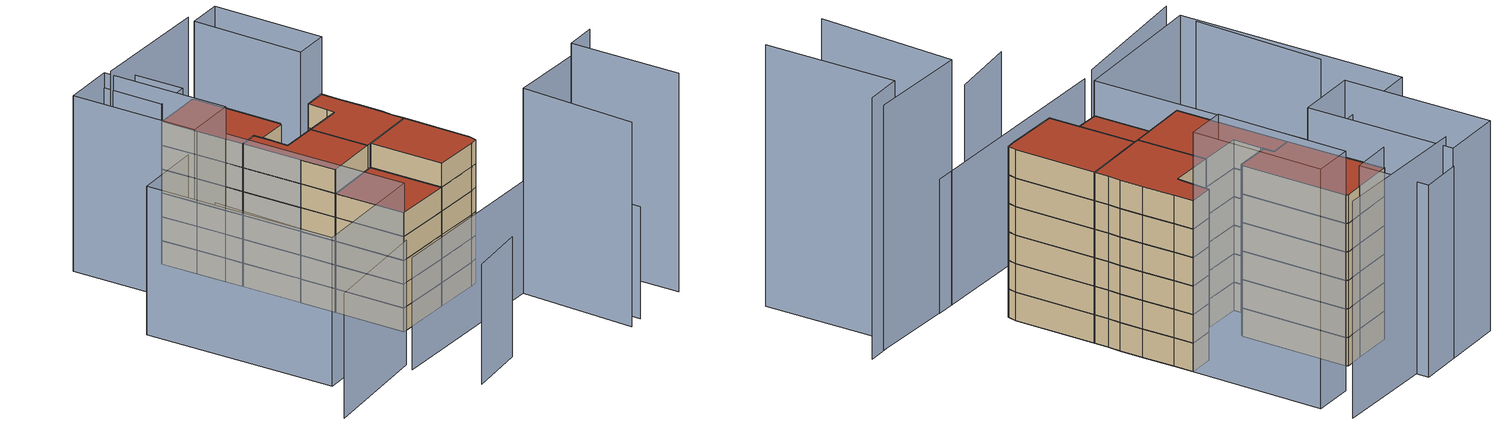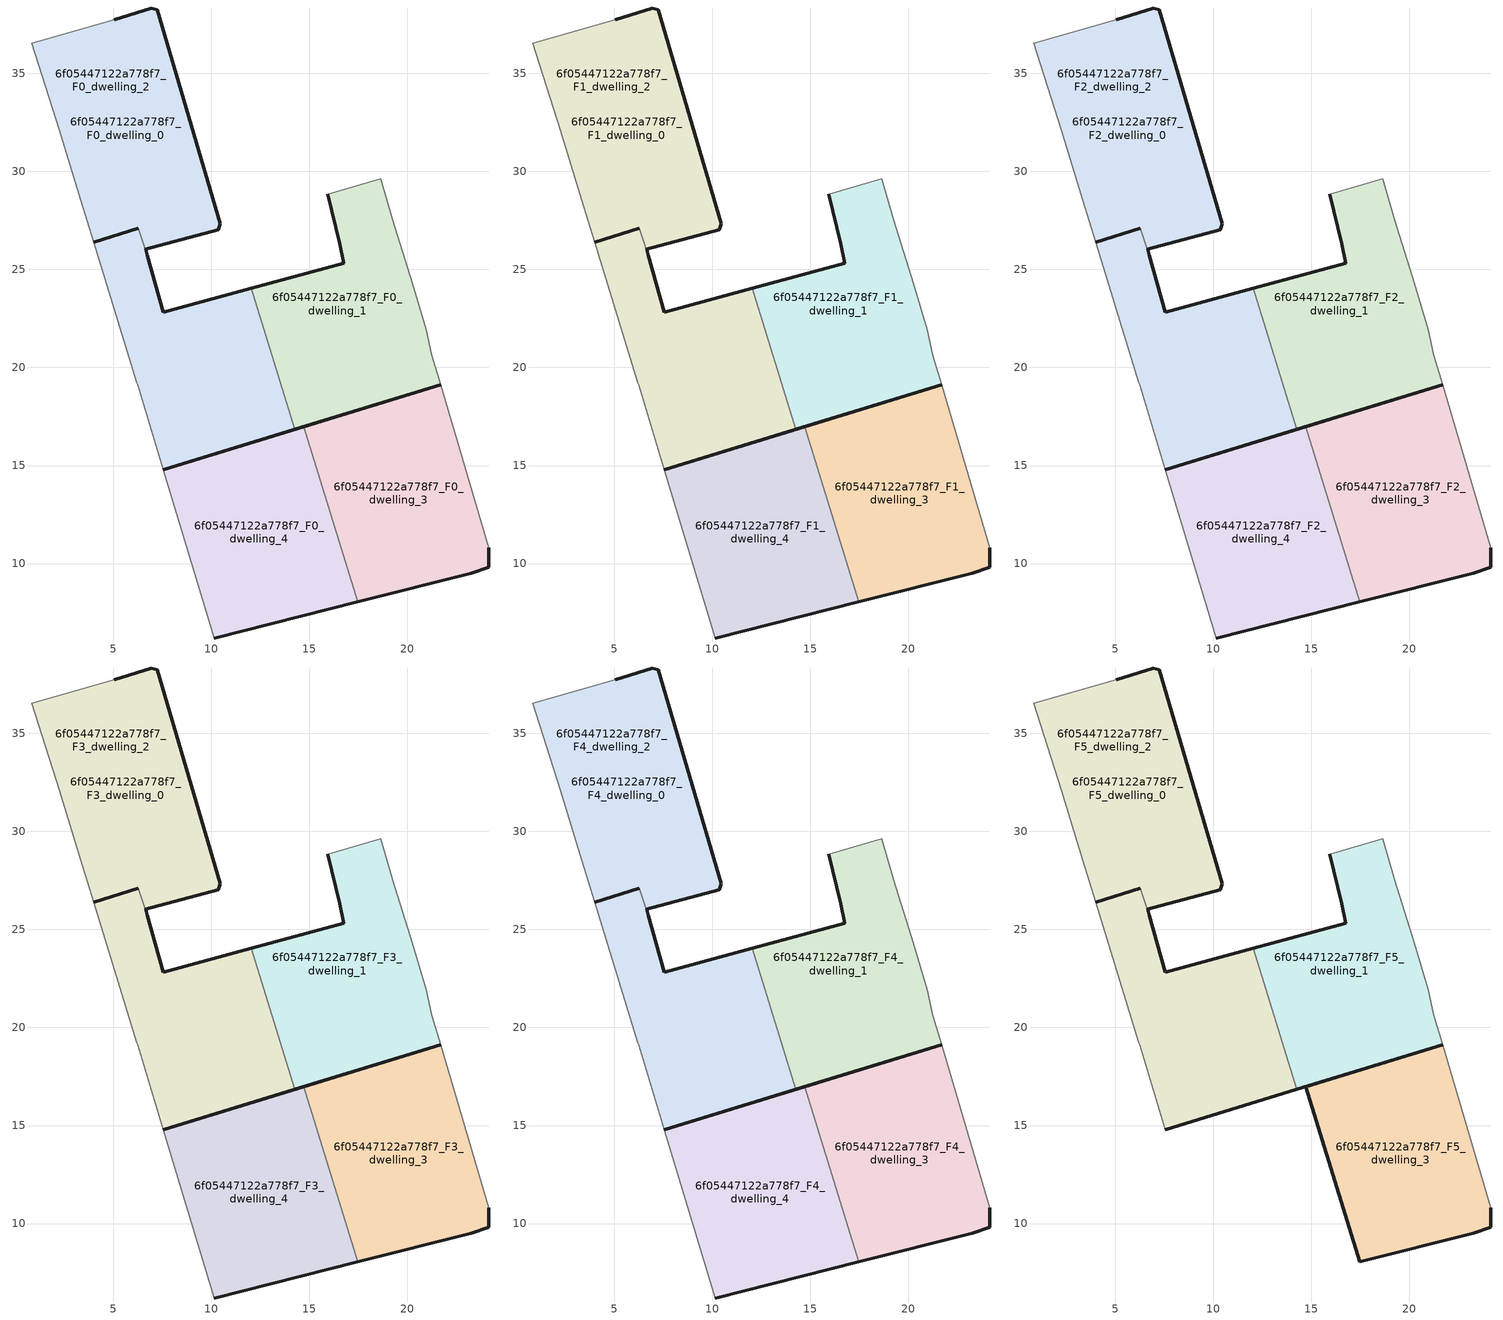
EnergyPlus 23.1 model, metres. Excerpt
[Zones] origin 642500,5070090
6f05447122a778f7_F0_dwelling_0
 floor ground (EU_floor_Construction): 10.34,27.02 10.45,27.32 7.25,38.23 6.95,38.33 5.04,37.73 0.84,36.53 2.24,32.13 3.34,28.52 4,26.4 6.28,27.1 6.29,27.1 6.64,26.02 z0; 6.28,27.1 4,26.4 6.29,27.1 z0; 14.25,16.84 12.04,24.04 7.54,22.82 6.74,25.72 6.65,26.02 6.64,26.02 6.29,27.1 4,26.4 6.21,19.22 6.24,19.12 7.55,14.79 z0
 wall outside (EU_wall_Construction): 6.29,27.1 4,26.4 / 5.05,37.73 6.95,38.33 7.25,38.23 10.45,27.32 10.34,27.02 6.64,26.02 z0:3
 wall adiabatic (EU_wall_Construction): 4,26.4 3.34,28.52 2.24,32.13 0.84,36.53 5.05,37.73 z0:3
 wall to 6f05447122a778f7_F0_dwelling_2 (EU_wall_Construction): 6.64,26.02 6.29,27.1 z0:3
6f05447122a778f7_F0_dwelling_1
 floor ground (EU_floor_Construction): 21.69,19.12 21.25,20.61 20.95,21.91 20.25,24.32 19.25,27.52 18.65,29.62 15.95,28.82 16.55,26.32 16.75,25.32 12.04,24.04 14.25,16.84 z0
 wall outside (EU_wall_Construction): 21.69,19.12 14.25,16.84 / 12.04,24.04 16.75,25.32 16.55,26.32 15.95,28.82 z0:3
 wall adiabatic (EU_wall_Construction): 15.95,28.82 18.65,29.62 19.25,27.52 20.25,24.32 20.95,21.91 21.25,20.61 21.69,19.12 z0:3
 wall to 6f05447122a778f7_F0_dwelling_2 (EU_wall_Construction): 14.25,16.84 12.04,24.04 z0:3
6f05447122a778f7_F0_dwelling_2
 floor ground (EU_floor_Construction): 10.34,27.02 10.45,27.32 7.25,38.23 6.95,38.33 5.04,37.73 0.84,36.53 2.24,32.13 3.34,28.52 4,26.4 6.28,27.1 6.29,27.1 6.64,26.02 z0; 6.28,27.1 4,26.4 6.29,27.1 z0; 14.25,16.84 12.04,24.04 7.54,22.82 6.74,25.72 6.65,26.02 6.64,26.02 6.29,27.1 4,26.4 6.21,19.22 6.24,19.12 7.55,14.79 z0
 wall outside (EU_wall_Construction): 4,26.4 6.28,27.1 6.29,27.1 / 6.64,26.02 6.65,26.02 6.74,25.72 7.54,22.82 12.04,24.04 / 14.25,16.84 7.55,14.79 z0:3
 wall adiabatic (EU_wall_Construction): 7.55,14.79 6.24,19.12 6.21,19.22 4,26.4 z0:3
6f05447122a778f7_F0_dwelling_3
 floor ground (EU_floor_Construction): 23.25,9.5 24.15,9.8 24.15,10.81 21.69,19.12 14.72,16.99 17.46,8.05 z0
 wall outside (EU_wall_Construction): 14.72,16.99 21.69,19.12 / 24.15,10.81 24.15,9.8 23.25,9.5 17.46,8.05 z0:3
 wall adiabatic (EU_wall_Construction): 21.69,19.12 24.15,10.81 z0:3
 wall to 6f05447122a778f7_F0_dwelling_4 (EU_wall_Construction): 17.46,8.05 14.72,16.99 z0:3
6f05447122a778f7_F0_dwelling_4
 floor ground (EU_floor_Construction): 17.46,8.05 14.72,16.99 7.55,14.79 10.14,6.21 z0
 wall outside (EU_wall_Construction): 7.55,14.79 14.72,16.99 / 17.46,8.05 10.14,6.21 z0:3
 wall adiabatic (EU_wall_Construction): 10.14,6.21 7.55,14.79 z0:3
6f05447122a778f7_F1_dwelling_0
 floor outside (EU_floor_Construction): 10.34,27.02 10.45,27.32 7.25,38.23 6.95,38.33 5.04,37.73 0.84,36.53 2.24,32.13 3.34,28.52 4,26.4 6.28,27.1 6.29,27.1 6.64,26.02 z3; 14.25,16.84 12.04,24.04 7.54,22.82 6.74,25.72 6.65,26.02 6.64,26.02 6.29,27.1 4,26.4 6.21,19.22 6.24,19.12 7.55,14.79 z3
 floor to 6f05447122a778f7_F0_dwelling_2 (EU_floor_Construction): 6.28,27.1 4,26.4 6.29,27.1 z3
 wall outside (EU_wall_Construction): 6.29,27.1 4,26.4 / 5.05,37.73 6.95,38.33 7.25,38.23 10.45,27.32 10.34,27.02 6.64,26.02 z3:6
 wall adiabatic (EU_wall_Construction): 4,26.4 3.34,28.52 2.24,32.13 0.84,36.53 5.05,37.73 z3:6
 wall to 6f05447122a778f7_F1_dwelling_2 (EU_wall_Construction): 6.64,26.02 6.29,27.1 z3:6
6f05447122a778f7_F1_dwelling_1
 floor to 6f05447122a778f7_F0_dwelling_1 (EU_floor_Construction): 21.69,19.12 21.25,20.61 20.95,21.91 20.25,24.32 19.25,27.52 18.65,29.62 15.95,28.82 16.55,26.32 16.75,25.32 12.04,24.04 14.25,16.84 z3
 wall outside (EU_wall_Construction): 21.69,19.12 14.25,16.84 / 12.04,24.04 16.75,25.32 16.55,26.32 15.95,28.82 z3:6
 wall adiabatic (EU_wall_Construction): 15.95,28.82 18.65,29.62 19.25,27.52 20.25,24.32 20.95,21.91 21.25,20.61 21.69,19.12 z3:6
 wall to 6f05447122a778f7_F1_dwelling_2 (EU_wall_Construction): 14.25,16.84 12.04,24.04 z3:6
6f05447122a778f7_F1_dwelling_2
 floor to 6f05447122a778f7_F0_dwelling_2 (EU_floor_Construction): 14.25,16.84 12.04,24.04 7.54,22.82 6.74,25.72 6.65,26.02 6.64,26.02 6.29,27.1 4,26.4 6.21,19.22 6.24,19.12 7.55,14.79 z3; 6.28,27.1 4,26.4 6.29,27.1 z3; 10.34,27.02 10.45,27.32 7.25,38.23 6.95,38.33 5.04,37.73 0.84,36.53 2.24,32.13 3.34,28.52 4,26.4 6.28,27.1 6.29,27.1 6.64,26.02 z3
 wall outside (EU_wall_Construction): 4,26.4 6.28,27.1 6.29,27.1 / 6.64,26.02 6.65,26.02 6.74,25.72 7.54,22.82 12.04,24.04 / 14.25,16.84 7.55,14.79 z3:6
 wall adiabatic (EU_wall_Construction): 7.55,14.79 6.24,19.12 6.21,19.22 4,26.4 z3:6
6f05447122a778f7_F1_dwelling_3
 floor to 6f05447122a778f7_F0_dwelling_3 (EU_floor_Construction): 23.25,9.5 24.15,9.8 24.15,10.81 21.69,19.12 14.72,16.99 17.46,8.05 z3
 wall outside (EU_wall_Construction): 14.72,16.99 21.69,19.12 / 24.15,10.81 24.15,9.8 23.25,9.5 17.46,8.05 z3:6
 wall adiabatic (EU_wall_Construction): 21.69,19.12 24.15,10.81 z3:6
 wall to 6f05447122a778f7_F1_dwelling_4 (EU_wall_Construction): 17.46,8.05 14.72,16.99 z3:6
6f05447122a778f7_F1_dwelling_4
 floor to 6f05447122a778f7_F0_dwelling_4 (EU_floor_Construction): 17.46,8.05 14.72,16.99 7.55,14.79 10.14,6.21 z3
 wall outside (EU_wall_Construction): 7.55,14.79 14.72,16.99 / 17.46,8.05 10.14,6.21 z3:6
 wall adiabatic (EU_wall_Construction): 10.14,6.21 7.55,14.79 z3:6
6f05447122a778f7_F2_dwelling_0
 floor outside (EU_floor_Construction): 10.34,27.02 10.45,27.32 7.25,38.23 6.95,38.33 5.04,37.73 0.84,36.53 2.24,32.13 3.34,28.52 4,26.4 6.28,27.1 6.29,27.1 6.64,26.02 z6; 14.25,16.84 12.04,24.04 7.54,22.82 6.74,25.72 6.65,26.02 6.64,26.02 6.29,27.1 4,26.4 6.21,19.22 6.24,19.12 7.55,14.79 z6
 floor to 6f05447122a778f7_F1_dwelling_2 (EU_floor_Construction): 6.28,27.1 4,26.4 6.29,27.1 z6
 wall outside (EU_wall_Construction): 6.29,27.1 4,26.4 / 5.05,37.73 6.95,38.33 7.25,38.23 10.45,27.32 10.34,27.02 6.64,26.02 z6:9
 wall adiabatic (EU_wall_Construction): 4,26.4 3.34,28.52 2.24,32.13 0.84,36.53 5.05,37.73 z6:9
 wall to 6f05447122a778f7_F2_dwelling_2 (EU_wall_Construction): 6.64,26.02 6.29,27.1 z6:9
6f05447122a778f7_F2_dwelling_1
 floor to 6f05447122a778f7_F1_dwelling_1 (EU_floor_Construction): 21.69,19.12 21.25,20.61 20.95,21.91 20.25,24.32 19.25,27.52 18.65,29.62 15.95,28.82 16.55,26.32 16.75,25.32 12.04,24.04 14.25,16.84 z6
 wall outside (EU_wall_Construction): 21.69,19.12 14.25,16.84 / 12.04,24.04 16.75,25.32 16.55,26.32 15.95,28.82 z6:9
 wall adiabatic (EU_wall_Construction): 15.95,28.82 18.65,29.62 19.25,27.52 20.25,24.32 20.95,21.91 21.25,20.61 21.69,19.12 z6:9
 wall to 6f05447122a778f7_F2_dwelling_2 (EU_wall_Construction): 14.25,16.84 12.04,24.04 z6:9
6f05447122a778f7_F2_dwelling_2
 floor to 6f05447122a778f7_F1_dwelling_2 (EU_floor_Construction): 14.25,16.84 12.04,24.04 7.54,22.82 6.74,25.72 6.65,26.02 6.64,26.02 6.29,27.1 4,26.4 6.21,19.22 6.24,19.12 7.55,14.79 z6; 6.28,27.1 4,26.4 6.29,27.1 z6; 10.34,27.02 10.45,27.32 7.25,38.23 6.95,38.33 5.04,37.73 0.84,36.53 2.24,32.13 3.34,28.52 4,26.4 6.28,27.1 6.29,27.1 6.64,26.02 z6
 wall outside (EU_wall_Construction): 4,26.4 6.28,27.1 6.29,27.1 / 6.64,26.02 6.65,26.02 6.74,25.72 7.54,22.82 12.04,24.04 / 14.25,16.84 7.55,14.79 z6:9
 wall adiabatic (EU_wall_Construction): 7.55,14.79 6.24,19.12 6.21,19.22 4,26.4 z6:9
6f05447122a778f7_F2_dwelling_3
 floor to 6f05447122a778f7_F1_dwelling_3 (EU_floor_Construction): 23.25,9.5 24.15,9.8 24.15,10.81 21.69,19.12 14.72,16.99 17.46,8.05 z6
 wall outside (EU_wall_Construction): 14.72,16.99 21.69,19.12 / 24.15,10.81 24.15,9.8 23.25,9.5 17.46,8.05 z6:9
 wall adiabatic (EU_wall_Construction): 21.69,19.12 24.15,10.81 z6:9
 wall to 6f05447122a778f7_F2_dwelling_4 (EU_wall_Construction): 17.46,8.05 14.72,16.99 z6:9
6f05447122a778f7_F2_dwelling_4
 floor to 6f05447122a778f7_F1_dwelling_4 (EU_floor_Construction): 17.46,8.05 14.72,16.99 7.55,14.79 10.14,6.21 z6
 wall outside (EU_wall_Construction): 7.55,14.79 14.72,16.99 / 17.46,8.05 10.14,6.21 z6:9
 wall adiabatic (EU_wall_Construction): 10.14,6.21 7.55,14.79 z6:9
6f05447122a778f7_F3_dwelling_0
 floor outside (EU_floor_Construction): 10.34,27.02 10.45,27.32 7.25,38.23 6.95,38.33 5.04,37.73 0.84,36.53 2.24,32.13 3.34,28.52 4,26.4 6.28,27.1 6.29,27.1 6.64,26.02 z9; 14.25,16.84 12.04,24.04 7.54,22.82 6.74,25.72 6.65,26.02 6.64,26.02 6.29,27.1 4,26.4 6.21,19.22 6.24,19.12 7.55,14.79 z9
 floor to 6f05447122a778f7_F2_dwelling_2 (EU_floor_Construction): 6.28,27.1 4,26.4 6.29,27.1 z9
 wall outside (EU_wall_Construction): 6.29,27.1 4,26.4 / 5.05,37.73 6.95,38.33 7.25,38.23 10.45,27.32 10.34,27.02 6.64,26.02 z9:12
 wall adiabatic (EU_wall_Construction): 4,26.4 3.34,28.52 2.24,32.13 0.84,36.53 5.05,37.73 z9:12
 wall to 6f05447122a778f7_F3_dwelling_2 (EU_wall_Construction): 6.64,26.02 6.29,27.1 z9:12
6f05447122a778f7_F3_dwelling_1
 floor to 6f05447122a778f7_F2_dwelling_1 (EU_floor_Construction): 21.69,19.12 21.25,20.61 20.95,21.91 20.25,24.32 19.25,27.52 18.65,29.62 15.95,28.82 16.55,26.32 16.75,25.32 12.04,24.04 14.25,16.84 z9
 wall outside (EU_wall_Construction): 21.69,19.12 14.25,16.84 / 12.04,24.04 16.75,25.32 16.55,26.32 15.95,28.82 z9:12
 wall adiabatic (EU_wall_Construction): 15.95,28.82 18.65,29.62 19.25,27.52 20.25,24.32 20.95,21.91 21.25,20.61 21.69,19.12 z9:12
 wall to 6f05447122a778f7_F3_dwelling_2 (EU_wall_Construction): 14.25,16.84 12.04,24.04 z9:12
6f05447122a778f7_F3_dwelling_2
 floor to 6f05447122a778f7_F2_dwelling_2 (EU_floor_Construction): 14.25,16.84 12.04,24.04 7.54,22.82 6.74,25.72 6.65,26.02 6.64,26.02 6.29,27.1 4,26.4 6.21,19.22 6.24,19.12 7.55,14.79 z9; 6.28,27.1 4,26.4 6.29,27.1 z9; 10.34,27.02 10.45,27.32 7.25,38.23 6.95,38.33 5.04,37.73 0.84,36.53 2.24,32.13 3.34,28.52 4,26.4 6.28,27.1 6.29,27.1 6.64,26.02 z9
 wall outside (EU_wall_Construction): 4,26.4 6.28,27.1 6.29,27.1 / 6.64,26.02 6.65,26.02 6.74,25.72 7.54,22.82 12.04,24.04 / 14.25,16.84 7.55,14.79 z9:12
 wall adiabatic (EU_wall_Construction): 7.55,14.79 6.24,19.12 6.21,19.22 4,26.4 z9:12
6f05447122a778f7_F3_dwelling_3
 floor to 6f05447122a778f7_F2_dwelling_3 (EU_floor_Construction): 23.25,9.5 24.15,9.8 24.15,10.81 21.69,19.12 14.72,16.99 17.46,8.05 z9
 wall outside (EU_wall_Construction): 14.72,16.99 21.69,19.12 / 24.15,10.81 24.15,9.8 23.25,9.5 17.46,8.05 z9:12
 wall adiabatic (EU_wall_Construction): 21.69,19.12 24.15,10.81 z9:12
 wall to 6f05447122a778f7_F3_dwelling_4 (EU_wall_Construction): 17.46,8.05 14.72,16.99 z9:12
6f05447122a778f7_F3_dwelling_4
 floor to 6f05447122a778f7_F2_dwelling_4 (EU_floor_Construction): 17.46,8.05 14.72,16.99 7.55,14.79 10.14,6.21 z9
 wall outside (EU_wall_Construction): 7.55,14.79 14.72,16.99 / 17.46,8.05 10.14,6.21 z9:12
 wall adiabatic (EU_wall_Construction): 10.14,6.21 7.55,14.79 z9:12
6f05447122a778f7_F4_dwelling_0
 floor outside (EU_floor_Construction): 10.34,27.02 10.45,27.32 7.25,38.23 6.95,38.33 5.04,37.73 0.84,36.53 2.24,32.13 3.34,28.52 4,26.4 6.28,27.1 6.29,27.1 6.64,26.02 z12; 14.25,16.84 12.04,24.04 7.54,22.82 6.74,25.72 6.65,26.02 6.64,26.02 6.29,27.1 4,26.4 6.21,19.22 6.24,19.12 7.55,14.79 z12
 floor to 6f05447122a778f7_F3_dwelling_2 (EU_floor_Construction): 6.28,27.1 4,26.4 6.29,27.1 z12
 wall outside (EU_wall_Construction): 6.29,27.1 4,26.4 / 5.05,37.73 6.95,38.33 7.25,38.23 10.45,27.32 10.34,27.02 6.64,26.02 z12:15
 wall adiabatic (EU_wall_Construction): 4,26.4 3.34,28.52 2.24,32.13 0.84,36.53 5.05,37.73 z12:15
 wall to 6f05447122a778f7_F4_dwelling_2 (EU_wall_Construction): 6.64,26.02 6.29,27.1 z12:15
6f05447122a778f7_F4_dwelling_1
 floor to 6f05447122a778f7_F3_dwelling_1 (EU_floor_Construction): 21.69,19.12 21.25,20.61 20.95,21.91 20.25,24.32 19.25,27.52 18.65,29.62 15.95,28.82 16.55,26.32 16.75,25.32 12.04,24.04 14.25,16.84 z12
 wall outside (EU_wall_Construction): 21.69,19.12 14.25,16.84 / 12.04,24.04 16.75,25.32 16.55,26.32 15.95,28.82 z12:15
 wall adiabatic (EU_wall_Construction): 15.95,28.82 18.65,29.62 19.25,27.52 20.25,24.32 20.95,21.91 21.25,20.61 21.69,19.12 z12:15
 wall to 6f05447122a778f7_F4_dwelling_2 (EU_wall_Construction): 14.25,16.84 12.04,24.04 z12:15
6f05447122a778f7_F4_dwelling_2
 floor to 6f05447122a778f7_F3_dwelling_2 (EU_floor_Construction): 14.25,16.84 12.04,24.04 7.54,22.82 6.74,25.72 6.65,26.02 6.64,26.02 6.29,27.1 4,26.4 6.21,19.22 6.24,19.12 7.55,14.79 z12; 6.28,27.1 4,26.4 6.29,27.1 z12; 10.34,27.02 10.45,27.32 7.25,38.23 6.95,38.33 5.04,37.73 0.84,36.53 2.24,32.13 3.34,28.52 4,26.4 6.28,27.1 6.29,27.1 6.64,26.02 z12
 wall outside (EU_wall_Construction): 4,26.4 6.28,27.1 6.29,27.1 / 6.64,26.02 6.65,26.02 6.74,25.72 7.54,22.82 12.04,24.04 / 14.25,16.84 7.55,14.79 z12:15
 wall adiabatic (EU_wall_Construction): 7.55,14.79 6.24,19.12 6.21,19.22 4,26.4 z12:15
6f05447122a778f7_F4_dwelling_3
 floor to 6f05447122a778f7_F3_dwelling_3 (EU_floor_Construction): 23.25,9.5 24.15,9.8 24.15,10.81 21.69,19.12 14.72,16.99 17.46,8.05 z12
 wall outside (EU_wall_Construction): 14.72,16.99 21.69,19.12 / 24.15,10.81 24.15,9.8 23.25,9.5 17.46,8.05 z12:15
 wall adiabatic (EU_wall_Construction): 21.69,19.12 24.15,10.81 z12:15
 wall to 6f05447122a778f7_F4_dwelling_4 (EU_wall_Construction): 17.46,8.05 14.72,16.99 z12:15
6f05447122a778f7_F4_dwelling_4
 floor to 6f05447122a778f7_F3_dwelling_4 (EU_floor_Construction): 17.46,8.05 14.72,16.99 7.55,14.79 10.14,6.21 z12
 wall outside (EU_wall_Construction): 7.55,14.79 14.72,16.99 / 17.46,8.05 10.14,6.21 z12:15
 wall adiabatic (EU_wall_Construction): 10.14,6.21 7.55,14.79 z12:15
 roof outside (EU_roof_Construction): 14.72,16.99 17.46,8.05 10.14,6.21 7.55,14.79 z15
6f05447122a778f7_F5_dwelling_0
 floor outside (EU_floor_Construction): 10.34,27.02 10.45,27.32 7.25,38.23 6.95,38.33 5.04,37.73 0.84,36.53 2.24,32.13 3.34,28.52 4,26.4 6.28,27.1 6.29,27.1 6.64,26.02 z15; 14.25,16.84 12.04,24.04 7.54,22.82 6.74,25.72 6.65,26.02 6.64,26.02 6.29,27.1 4,26.4 6.21,19.22 6.24,19.12 7.55,14.79 z15
 floor to 6f05447122a778f7_F4_dwelling_2 (EU_floor_Construction): 6.28,27.1 4,26.4 6.29,27.1 z15
 wall outside (EU_wall_Construction): 6.29,27.1 4,26.4 / 5.05,37.73 6.95,38.33 7.25,38.23 10.45,27.32 10.34,27.02 6.64,26.02 z15:18
 wall adiabatic (EU_wall_Construction): 4,26.4 3.34,28.52 2.24,32.13 0.84,36.53 5.05,37.73 z15:18
 wall to 6f05447122a778f7_F5_dwelling_2 (EU_wall_Construction): 6.64,26.02 6.29,27.1 z15:18
 roof outside (EU_roof_Construction): 6.29,27.1 4,26.4 6.28,27.1 z18; 7.25,38.23 10.45,27.32 10.34,27.02 6.64,26.02 6.29,27.1 6.28,27.1 4,26.4 3.34,28.52 2.24,32.13 0.84,36.53 5.04,37.73 6.95,38.33 z18; 12.04,24.04 14.25,16.84 7.55,14.79 6.24,19.12 6.21,19.22 4,26.4 6.29,27.1 6.64,26.02 6.65,26.02 6.74,25.72 7.54,22.82 z18
6f05447122a778f7_F5_dwelling_1
 floor to 6f05447122a778f7_F4_dwelling_1 (EU_floor_Construction): 21.69,19.12 21.25,20.61 20.95,21.91 20.25,24.32 19.25,27.52 18.65,29.62 15.95,28.82 16.55,26.32 16.75,25.32 12.04,24.04 14.25,16.84 z15
 wall outside (EU_wall_Construction): 21.69,19.12 14.25,16.84 / 12.04,24.04 16.75,25.32 16.55,26.32 15.95,28.82 z15:18
 wall adiabatic (EU_wall_Construction): 15.95,28.82 18.65,29.62 19.25,27.52 20.25,24.32 20.95,21.91 21.25,20.61 21.69,19.12 z15:18
 wall to 6f05447122a778f7_F5_dwelling_2 (EU_wall_Construction): 14.25,16.84 12.04,24.04 z15:18
 roof outside (EU_roof_Construction): 18.65,29.62 19.25,27.52 20.25,24.32 20.95,21.91 21.25,20.61 21.69,19.12 14.25,16.84 12.04,24.04 16.75,25.32 16.55,26.32 15.95,28.82 z18
6f05447122a778f7_F5_dwelling_2
 floor to 6f05447122a778f7_F4_dwelling_2 (EU_floor_Construction): 14.25,16.84 12.04,24.04 7.54,22.82 6.74,25.72 6.65,26.02 6.64,26.02 6.29,27.1 4,26.4 6.21,19.22 6.24,19.12 7.55,14.79 z15; 6.28,27.1 4,26.4 6.29,27.1 z15; 10.34,27.02 10.45,27.32 7.25,38.23 6.95,38.33 5.04,37.73 0.84,36.53 2.24,32.13 3.34,28.52 4,26.4 6.28,27.1 6.29,27.1 6.64,26.02 z15
 wall outside (EU_wall_Construction): 4,26.4 6.28,27.1 6.29,27.1 / 6.64,26.02 6.65,26.02 6.74,25.72 7.54,22.82 12.04,24.04 / 14.25,16.84 7.55,14.79 z15:18
 wall adiabatic (EU_wall_Construction): 7.55,14.79 6.24,19.12 6.21,19.22 4,26.4 z15:18
 roof outside (EU_roof_Construction): 6.29,27.1 4,26.4 6.28,27.1 z18; 7.25,38.23 10.45,27.32 10.34,27.02 6.64,26.02 6.29,27.1 6.28,27.1 4,26.4 3.34,28.52 2.24,32.13 0.84,36.53 5.04,37.73 6.95,38.33 z18; 12.04,24.04 14.25,16.84 7.55,14.79 6.24,19.12 6.21,19.22 4,26.4 6.29,27.1 6.64,26.02 6.65,26.02 6.74,25.72 7.54,22.82 z18
6f05447122a778f7_F5_dwelling_3
 floor to 6f05447122a778f7_F4_dwelling_3 (EU_floor_Construction): 23.25,9.5 24.15,9.8 24.15,10.81 21.69,19.12 14.72,16.99 17.46,8.05 z15
 wall outside (EU_wall_Construction): 24.15,10.81 24.15,9.8 23.25,9.5 17.46,8.05 14.72,16.99 21.69,19.12 z15:18
 wall adiabatic (EU_wall_Construction): 21.69,19.12 24.15,10.81 z15:18
 roof outside (EU_roof_Construction): 21.69,19.12 24.15,10.81 24.15,9.8 23.25,9.5 17.46,8.05 14.72,16.99 z18
shading: 8.18,-9.13 15.17,-6.38 z0:15.1; -8.78,-5 5.04,0.07 z0:15.7; 4.68,-1.31 28.4,4.91 / 28.4,4.91 32.05,-8.97 z0:14.1; 30.01,-9.85 26.45,4.4 / 26.45,4.4 37.35,7.12 z0:25.8; 39.61,-6.91 35.47,6.52 / 35.47,6.52 39.33,7.71 z0:27.5; -8.62,16.87 -5.07,3.41 z0:18.6; 3.07,29.4 10.21,6.23 / 10.21,6.23 -4.63,1.65 / -4.63,1.65 -11.77,24.83 / -11.77,24.83 3.07,29.4 z0:18.7; -1.31,43.75 3.34,28.52 / 3.34,28.52 -2.97,26.6 / -2.97,26.6 -7.61,41.83 / -7.61,41.83 -1.31,43.75 z0:22.1; 14.46,28.39 10.54,41.93 / 10.54,41.93 14.74,43.14 / 14.74,43.14 18.66,29.6 / 18.66,29.6 14.46,28.39 z0:25.2; 2.92,45.04 5.14,37.76 / 5.14,37.76 0.85,36.46 / 0.85,36.46 -1.36,43.74 / -1.36,43.74 2.92,45.04 z0:20.2; 13.75,46.53 -1.45,42.48 z0:22.8
[Building]
EU S2 Campaign: North Axis=0; Terrain=City; Solar Distribution=FullExterior
[Site:Location]
Lyon-Bron: Latitude=45.75; Longitude=5; Time Zone=1; Elevation=198
[SizingPeriod:WeatherFileDays]
AnnualSizingPeriod: Begin Month=1; Begin Day of Month=1; End Month=12; End Day of Month=31; Day of Week for Start Day=Monday; Use Weather File Daylight Saving Period=No; Use Weather File Rain and Snow Indicators=No
[MATERIAL]
EU_InternalMass_Material: Roughness=MediumRough; Thickness=0.1; Conductivity=1; Density=1800; Specific Heat=900; Thermal Absorptance=0.9; Solar Absorptance=0.7; Visible Absorptance=0.7
[MATERIAL:NOMASS] Roughness=MediumRough; Thermal Absorptance=0.9; Solar Absorptance=0.7; Visible Absorptance=0.7
Name | Thermal Resistance
EU_wall_NoMass | 0.776494
EU_roof_NoMass | 0.486893
EU_floor_NoMass | 0.421597
[CONSTRUCTION]
EU_wall_Construction: EU_wall_NoMass
EU_roof_Construction: EU_roof_NoMass
EU_floor_Construction: EU_floor_NoMass
EU_InternalMass_Construction: EU_InternalMass_Material
[ZONE] Type=1; Multiplier=1; Ceiling Height=autocalculate; Floor Area=autocalculate; Part of Total Floor Area=Yes
Name | Volume
6f05447122a778f7_F0_dwelling_0; 6f05447122a778f7_F1_dwelling_0; 6f05447122a778f7_F2_dwelling_0; 6f05447122a778f7_F3_dwelling_0; 6f05447122a778f7_F4_dwelling_0; 6f05447122a778f7_F5_dwelling_0; 6f05447122a778f7_F0_dwelling_2; 6f05447122a778f7_F1_dwelling_2; 6f05447122a778f7_F2_dwelling_2; 6f05447122a778f7_F3_dwelling_2; 6f05447122a778f7_F4_dwelling_2; 6f05447122a778f7_F5_dwelling_2 | 413.165
6f05447122a778f7_F0_dwelling_1 | 206.587
6f05447122a778f7_F1_dwelling_1; 6f05447122a778f7_F2_dwelling_1; 6f05447122a778f7_F3_dwelling_1; 6f05447122a778f7_F4_dwelling_1; 6f05447122a778f7_F5_dwelling_1 | 206.589
6f05447122a778f7_F0_dwelling_3 | 206.6
6f05447122a778f7_F1_dwelling_3; 6f05447122a778f7_F2_dwelling_3; 6f05447122a778f7_F3_dwelling_3; 6f05447122a778f7_F4_dwelling_3; 6f05447122a778f7_F5_dwelling_3 | 206.601
6f05447122a778f7_F0_dwelling_4; 6f05447122a778f7_F1_dwelling_4; 6f05447122a778f7_F2_dwelling_4; 6f05447122a778f7_F3_dwelling_4; 6f05447122a778f7_F4_dwelling_4 | 206.563
[INTERNALMASS] Construction=EU_InternalMass_Construction
Name | Zone or ZoneList | Surface Area
6f05447122a778f7_F0_dwelling_0_EU_InternalMass | 6f05447122a778f7_F0_dwelling_0 | 73.6969
6f05447122a778f7_F0_dwelling_1_EU_InternalMass | 6f05447122a778f7_F0_dwelling_1 | 68.8635
6f05447122a778f7_F0_dwelling_2_EU_InternalMass | 6f05447122a778f7_F0_dwelling_2 | 64.0258
6f05447122a778f7_F0_dwelling_3_EU_InternalMass | 6f05447122a778f7_F0_dwelling_3 | 68.8698
6f05447122a778f7_F0_dwelling_4_EU_InternalMass | 6f05447122a778f7_F0_dwelling_4 | 68.8555
6f05447122a778f7_F1_dwelling_0_EU_InternalMass | 6f05447122a778f7_F1_dwelling_0 | 73.6969
6f05447122a778f7_F1_dwelling_1_EU_InternalMass | 6f05447122a778f7_F1_dwelling_1 | 68.8635
6f05447122a778f7_F1_dwelling_2_EU_InternalMass | 6f05447122a778f7_F1_dwelling_2 | 64.0258
6f05447122a778f7_F1_dwelling_3_EU_InternalMass | 6f05447122a778f7_F1_dwelling_3 | 68.8698
6f05447122a778f7_F1_dwelling_4_EU_InternalMass | 6f05447122a778f7_F1_dwelling_4 | 68.8555
6f05447122a778f7_F2_dwelling_0_EU_InternalMass | 6f05447122a778f7_F2_dwelling_0 | 73.6969
6f05447122a778f7_F2_dwelling_1_EU_InternalMass | 6f05447122a778f7_F2_dwelling_1 | 68.8635
6f05447122a778f7_F2_dwelling_2_EU_InternalMass | 6f05447122a778f7_F2_dwelling_2 | 64.0258
6f05447122a778f7_F2_dwelling_3_EU_InternalMass | 6f05447122a778f7_F2_dwelling_3 | 68.8698
6f05447122a778f7_F2_dwelling_4_EU_InternalMass | 6f05447122a778f7_F2_dwelling_4 | 68.8555
6f05447122a778f7_F3_dwelling_0_EU_InternalMass | 6f05447122a778f7_F3_dwelling_0 | 73.6969
6f05447122a778f7_F3_dwelling_1_EU_InternalMass | 6f05447122a778f7_F3_dwelling_1 | 68.8635
6f05447122a778f7_F3_dwelling_2_EU_InternalMass | 6f05447122a778f7_F3_dwelling_2 | 64.0258
6f05447122a778f7_F3_dwelling_3_EU_InternalMass | 6f05447122a778f7_F3_dwelling_3 | 68.8698
6f05447122a778f7_F3_dwelling_4_EU_InternalMass | 6f05447122a778f7_F3_dwelling_4 | 68.8555
6f05447122a778f7_F4_dwelling_0_EU_InternalMass | 6f05447122a778f7_F4_dwelling_0 | 73.6969
6f05447122a778f7_F4_dwelling_1_EU_InternalMass | 6f05447122a778f7_F4_dwelling_1 | 68.8635
6f05447122a778f7_F4_dwelling_2_EU_InternalMass | 6f05447122a778f7_F4_dwelling_2 | 64.0258
6f05447122a778f7_F4_dwelling_3_EU_InternalMass | 6f05447122a778f7_F4_dwelling_3 | 68.8698
6f05447122a778f7_F4_dwelling_4_EU_InternalMass | 6f05447122a778f7_F4_dwelling_4 | 68.8555
6f05447122a778f7_F5_dwelling_0_EU_InternalMass | 6f05447122a778f7_F5_dwelling_0 | 86.0887
6f05447122a778f7_F5_dwelling_1_EU_InternalMass | 6f05447122a778f7_F5_dwelling_1 | 86.0764
6f05447122a778f7_F5_dwelling_2_EU_InternalMass | 6f05447122a778f7_F5_dwelling_2 | 82.424
6f05447122a778f7_F5_dwelling_3_EU_InternalMass | 6f05447122a778f7_F5_dwelling_3 | 89.7216
[OTHEREQUIPMENT] Fuel Type=Electricity; Design Level Calculation Method=Watts/Area; Power per Zone Floor Area=1; Fraction Latent=0; Fraction Radiant=0; Fraction Lost=0; Carbon Dioxide Generation Rate=0; EndUse Subcategory=EU_Step8_InternalGains
Name | Zone or ZoneList or Space or SpaceList | Schedule
EU_Step8_InternalGain_6f05447122a778f7_F0_dwelling_0_f000 | 6f05447122a778f7_F0_dwelling_0 | EU_Step8_GainSchedule_6f05447122a778f7_F0_dwelling_0_f000
EU_Step8_InternalGain_6f05447122a778f7_F0_dwelling_1_f000 | 6f05447122a778f7_F0_dwelling_1 | EU_Step8_GainSchedule_6f05447122a778f7_F0_dwelling_1_f000
EU_Step8_InternalGain_6f05447122a778f7_F0_dwelling_2_f000 | 6f05447122a778f7_F0_dwelling_2 | EU_Step8_GainSchedule_6f05447122a778f7_F0_dwelling_2_f000
EU_Step8_InternalGain_6f05447122a778f7_F0_dwelling_3_f000 | 6f05447122a778f7_F0_dwelling_3 | EU_Step8_GainSchedule_6f05447122a778f7_F0_dwelling_3_f000
EU_Step8_InternalGain_6f05447122a778f7_F0_dwelling_4_f000 | 6f05447122a778f7_F0_dwelling_4 | EU_Step8_GainSchedule_6f05447122a778f7_F0_dwelling_4_f000
EU_Step8_InternalGain_6f05447122a778f7_F1_dwelling_0_f000 | 6f05447122a778f7_F1_dwelling_0 | EU_Step8_GainSchedule_6f05447122a778f7_F1_dwelling_0_f000
EU_Step8_InternalGain_6f05447122a778f7_F1_dwelling_1_f000 | 6f05447122a778f7_F1_dwelling_1 | EU_Step8_GainSchedule_6f05447122a778f7_F1_dwelling_1_f000
EU_Step8_InternalGain_6f05447122a778f7_F1_dwelling_2_f000 | 6f05447122a778f7_F1_dwelling_2 | EU_Step8_GainSchedule_6f05447122a778f7_F1_dwelling_2_f000
EU_Step8_InternalGain_6f05447122a778f7_F1_dwelling_3_f000 | 6f05447122a778f7_F1_dwelling_3 | EU_Step8_GainSchedule_6f05447122a778f7_F1_dwelling_3_f000
EU_Step8_InternalGain_6f05447122a778f7_F1_dwelling_4_f000 | 6f05447122a778f7_F1_dwelling_4 | EU_Step8_GainSchedule_6f05447122a778f7_F1_dwelling_4_f000
EU_Step8_InternalGain_6f05447122a778f7_F2_dwelling_0_f000 | 6f05447122a778f7_F2_dwelling_0 | EU_Step8_GainSchedule_6f05447122a778f7_F2_dwelling_0_f000
EU_Step8_InternalGain_6f05447122a778f7_F2_dwelling_1_f000 | 6f05447122a778f7_F2_dwelling_1 | EU_Step8_GainSchedule_6f05447122a778f7_F2_dwelling_1_f000
EU_Step8_InternalGain_6f05447122a778f7_F2_dwelling_2_f000 | 6f05447122a778f7_F2_dwelling_2 | EU_Step8_GainSchedule_6f05447122a778f7_F2_dwelling_2_f000
EU_Step8_InternalGain_6f05447122a778f7_F2_dwelling_3_f000 | 6f05447122a778f7_F2_dwelling_3 | EU_Step8_GainSchedule_6f05447122a778f7_F2_dwelling_3_f000
EU_Step8_InternalGain_6f05447122a778f7_F2_dwelling_4_f000 | 6f05447122a778f7_F2_dwelling_4 | EU_Step8_GainSchedule_6f05447122a778f7_F2_dwelling_4_f000
EU_Step8_InternalGain_6f05447122a778f7_F3_dwelling_0_f000 | 6f05447122a778f7_F3_dwelling_0 | EU_Step8_GainSchedule_6f05447122a778f7_F3_dwelling_0_f000
EU_Step8_InternalGain_6f05447122a778f7_F3_dwelling_1_f000 | 6f05447122a778f7_F3_dwelling_1 | EU_Step8_GainSchedule_6f05447122a778f7_F3_dwelling_1_f000
EU_Step8_InternalGain_6f05447122a778f7_F3_dwelling_2_f000 | 6f05447122a778f7_F3_dwelling_2 | EU_Step8_GainSchedule_6f05447122a778f7_F3_dwelling_2_f000
EU_Step8_InternalGain_6f05447122a778f7_F3_dwelling_3_f000 | 6f05447122a778f7_F3_dwelling_3 | EU_Step8_GainSchedule_6f05447122a778f7_F3_dwelling_3_f000
EU_Step8_InternalGain_6f05447122a778f7_F3_dwelling_4_f000 | 6f05447122a778f7_F3_dwelling_4 | EU_Step8_GainSchedule_6f05447122a778f7_F3_dwelling_4_f000
EU_Step8_InternalGain_6f05447122a778f7_F4_dwelling_0_f000 | 6f05447122a778f7_F4_dwelling_0 | EU_Step8_GainSchedule_6f05447122a778f7_F4_dwelling_0_f000
EU_Step8_InternalGain_6f05447122a778f7_F4_dwelling_1_f000 | 6f05447122a778f7_F4_dwelling_1 | EU_Step8_GainSchedule_6f05447122a778f7_F4_dwelling_1_f000
EU_Step8_InternalGain_6f05447122a778f7_F4_dwelling_2_f000 | 6f05447122a778f7_F4_dwelling_2 | EU_Step8_GainSchedule_6f05447122a778f7_F4_dwelling_2_f000
EU_Step8_InternalGain_6f05447122a778f7_F4_dwelling_3_f000 | 6f05447122a778f7_F4_dwelling_3 | EU_Step8_GainSchedule_6f05447122a778f7_F4_dwelling_3_f000
EU_Step8_InternalGain_6f05447122a778f7_F4_dwelling_4_f000 | 6f05447122a778f7_F4_dwelling_4 | EU_Step8_GainSchedule_6f05447122a778f7_F4_dwelling_4_f000
EU_Step8_InternalGain_6f05447122a778f7_F5_dwelling_0_f000 | 6f05447122a778f7_F5_dwelling_0 | EU_Step8_GainSchedule_6f05447122a778f7_F5_dwelling_0_f000
EU_Step8_InternalGain_6f05447122a778f7_F5_dwelling_1_f000 | 6f05447122a778f7_F5_dwelling_1 | EU_Step8_GainSchedule_6f05447122a778f7_F5_dwelling_1_f000
EU_Step8_InternalGain_6f05447122a778f7_F5_dwelling_2_f000 | 6f05447122a778f7_F5_dwelling_2 | EU_Step8_GainSchedule_6f05447122a778f7_F5_dwelling_2_f000
EU_Step8_InternalGain_6f05447122a778f7_F5_dwelling_3_f000 | 6f05447122a778f7_F5_dwelling_3 | EU_Step8_GainSchedule_6f05447122a778f7_F5_dwelling_3_f000
[ZONEVENTILATION:DESIGNFLOWRATE] Schedule=EU_AlwaysOn; Design Flow Rate Calculation Method=AirChanges/Hour; Air Changes per Hour=0.693814; Ventilation Type=Natural; Fan Pressure Rise=0; Fan Total Efficiency=1; Constant Term Coefficient=1; Temperature Term Coefficient=0; Velocity Term Coefficient=0; Velocity Squared Term Coefficient=0; Minimum Indoor Temperature=-100; Maximum Indoor Temperature=100; Delta Temperature=-100; Minimum Outdoor Temperature=-100; Maximum Outdoor Temperature=100; Maximum Wind Speed=40
Name | Zone or ZoneList or Space or SpaceList
EU_ConstantAir_6f05447122a778f7_F0_dwelling_0 | 6f05447122a778f7_F0_dwelling_0
EU_ConstantAir_6f05447122a778f7_F0_dwelling_1 | 6f05447122a778f7_F0_dwelling_1
EU_ConstantAir_6f05447122a778f7_F0_dwelling_2 | 6f05447122a778f7_F0_dwelling_2
EU_ConstantAir_6f05447122a778f7_F0_dwelling_3 | 6f05447122a778f7_F0_dwelling_3
EU_ConstantAir_6f05447122a778f7_F0_dwelling_4 | 6f05447122a778f7_F0_dwelling_4
EU_ConstantAir_6f05447122a778f7_F1_dwelling_0 | 6f05447122a778f7_F1_dwelling_0
EU_ConstantAir_6f05447122a778f7_F1_dwelling_1 | 6f05447122a778f7_F1_dwelling_1
EU_ConstantAir_6f05447122a778f7_F1_dwelling_2 | 6f05447122a778f7_F1_dwelling_2
EU_ConstantAir_6f05447122a778f7_F1_dwelling_3 | 6f05447122a778f7_F1_dwelling_3
EU_ConstantAir_6f05447122a778f7_F1_dwelling_4 | 6f05447122a778f7_F1_dwelling_4
EU_ConstantAir_6f05447122a778f7_F2_dwelling_0 | 6f05447122a778f7_F2_dwelling_0
EU_ConstantAir_6f05447122a778f7_F2_dwelling_1 | 6f05447122a778f7_F2_dwelling_1
EU_ConstantAir_6f05447122a778f7_F2_dwelling_2 | 6f05447122a778f7_F2_dwelling_2
EU_ConstantAir_6f05447122a778f7_F2_dwelling_3 | 6f05447122a778f7_F2_dwelling_3
EU_ConstantAir_6f05447122a778f7_F2_dwelling_4 | 6f05447122a778f7_F2_dwelling_4
EU_ConstantAir_6f05447122a778f7_F3_dwelling_0 | 6f05447122a778f7_F3_dwelling_0
EU_ConstantAir_6f05447122a778f7_F3_dwelling_1 | 6f05447122a778f7_F3_dwelling_1
EU_ConstantAir_6f05447122a778f7_F3_dwelling_2 | 6f05447122a778f7_F3_dwelling_2
EU_ConstantAir_6f05447122a778f7_F3_dwelling_3 | 6f05447122a778f7_F3_dwelling_3
EU_ConstantAir_6f05447122a778f7_F3_dwelling_4 | 6f05447122a778f7_F3_dwelling_4
EU_ConstantAir_6f05447122a778f7_F4_dwelling_0 | 6f05447122a778f7_F4_dwelling_0
EU_ConstantAir_6f05447122a778f7_F4_dwelling_1 | 6f05447122a778f7_F4_dwelling_1
EU_ConstantAir_6f05447122a778f7_F4_dwelling_2 | 6f05447122a778f7_F4_dwelling_2
EU_ConstantAir_6f05447122a778f7_F4_dwelling_3 | 6f05447122a778f7_F4_dwelling_3
EU_ConstantAir_6f05447122a778f7_F4_dwelling_4 | 6f05447122a778f7_F4_dwelling_4
EU_ConstantAir_6f05447122a778f7_F5_dwelling_0 | 6f05447122a778f7_F5_dwelling_0
EU_ConstantAir_6f05447122a778f7_F5_dwelling_1 | 6f05447122a778f7_F5_dwelling_1
EU_ConstantAir_6f05447122a778f7_F5_dwelling_2 | 6f05447122a778f7_F5_dwelling_2
EU_ConstantAir_6f05447122a778f7_F5_dwelling_3 | 6f05447122a778f7_F5_dwelling_3
[HVACTEMPLATE:THERMOSTAT] Constant Heating Setpoint=20; Constant Cooling Setpoint=50
EU_HeatOnly_6f05447122a778f7_F0_dwelling_0; EU_HeatOnly_6f05447122a778f7_F0_dwelling_1; EU_HeatOnly_6f05447122a778f7_F0_dwelling_2; EU_HeatOnly_6f05447122a778f7_F0_dwelling_3; EU_HeatOnly_6f05447122a778f7_F0_dwelling_4; EU_HeatOnly_6f05447122a778f7_F1_dwelling_0; EU_HeatOnly_6f05447122a778f7_F1_dwelling_1; EU_HeatOnly_6f05447122a778f7_F1_dwelling_2; EU_HeatOnly_6f05447122a778f7_F1_dwelling_3; EU_HeatOnly_6f05447122a778f7_F1_dwelling_4; EU_HeatOnly_6f05447122a778f7_F2_dwelling_0; EU_HeatOnly_6f05447122a778f7_F2_dwelling_1; EU_HeatOnly_6f05447122a778f7_F2_dwelling_2; EU_HeatOnly_6f05447122a778f7_F2_dwelling_3; EU_HeatOnly_6f05447122a778f7_F2_dwelling_4; EU_HeatOnly_6f05447122a778f7_F3_dwelling_0; EU_HeatOnly_6f05447122a778f7_F3_dwelling_1; EU_HeatOnly_6f05447122a778f7_F3_dwelling_2; EU_HeatOnly_6f05447122a778f7_F3_dwelling_3; EU_HeatOnly_6f05447122a778f7_F3_dwelling_4; EU_HeatOnly_6f05447122a778f7_F4_dwelling_0; EU_HeatOnly_6f05447122a778f7_F4_dwelling_1; EU_HeatOnly_6f05447122a778f7_F4_dwelling_2; EU_HeatOnly_6f05447122a778f7_F4_dwelling_3; EU_HeatOnly_6f05447122a778f7_F4_dwelling_4; EU_HeatOnly_6f05447122a778f7_F5_dwelling_0; EU_HeatOnly_6f05447122a778f7_F5_dwelling_1; EU_HeatOnly_6f05447122a778f7_F5_dwelling_2; EU_HeatOnly_6f05447122a778f7_F5_dwelling_3
[HVACTEMPLATE:ZONE:IDEALLOADSAIRSYSTEM] System Availability Schedule=EU_AlwaysOn; Maximum Heating Supply Air Temperature=50; Minimum Cooling Supply Air Temperature=13; Maximum Heating Supply Air Humidity Ratio=0.0156; Minimum Cooling Supply Air Humidity Ratio=0.0077; Heating Limit=NoLimit; Cooling Limit=NoLimit; Heating Availability Schedule=EU_AlwaysOn; Cooling Availability Schedule=EU_CoolingOff; Dehumidification Control Type=ConstantSensibleHeatRatio; Cooling Sensible Heat Ratio=0.7; Dehumidification Setpoint=60; Humidification Control Type=None; Humidification Setpoint=30; Outdoor Air Method=None; Outdoor Air Flow Rate per Person=0.00944; Outdoor Air Flow Rate per Zone Floor Area=0; Outdoor Air Flow Rate per Zone=0; Demand Controlled Ventilation Type=None; Outdoor Air Economizer Type=NoEconomizer; Heat Recovery Type=None; Sensible Heat Recovery Effectiveness=0.7; Latent Heat Recovery Effectiveness=0.65
Name | Template Thermostat
6f05447122a778f7_F0_dwelling_0 | EU_HeatOnly_6f05447122a778f7_F0_dwelling_0
6f05447122a778f7_F0_dwelling_1 | EU_HeatOnly_6f05447122a778f7_F0_dwelling_1
6f05447122a778f7_F0_dwelling_2 | EU_HeatOnly_6f05447122a778f7_F0_dwelling_2
6f05447122a778f7_F0_dwelling_3 | EU_HeatOnly_6f05447122a778f7_F0_dwelling_3
6f05447122a778f7_F0_dwelling_4 | EU_HeatOnly_6f05447122a778f7_F0_dwelling_4
6f05447122a778f7_F1_dwelling_0 | EU_HeatOnly_6f05447122a778f7_F1_dwelling_0
6f05447122a778f7_F1_dwelling_1 | EU_HeatOnly_6f05447122a778f7_F1_dwelling_1
6f05447122a778f7_F1_dwelling_2 | EU_HeatOnly_6f05447122a778f7_F1_dwelling_2
6f05447122a778f7_F1_dwelling_3 | EU_HeatOnly_6f05447122a778f7_F1_dwelling_3
6f05447122a778f7_F1_dwelling_4 | EU_HeatOnly_6f05447122a778f7_F1_dwelling_4
6f05447122a778f7_F2_dwelling_0 | EU_HeatOnly_6f05447122a778f7_F2_dwelling_0
6f05447122a778f7_F2_dwelling_1 | EU_HeatOnly_6f05447122a778f7_F2_dwelling_1
6f05447122a778f7_F2_dwelling_2 | EU_HeatOnly_6f05447122a778f7_F2_dwelling_2
6f05447122a778f7_F2_dwelling_3 | EU_HeatOnly_6f05447122a778f7_F2_dwelling_3
6f05447122a778f7_F2_dwelling_4 | EU_HeatOnly_6f05447122a778f7_F2_dwelling_4
6f05447122a778f7_F3_dwelling_0 | EU_HeatOnly_6f05447122a778f7_F3_dwelling_0
6f05447122a778f7_F3_dwelling_1 | EU_HeatOnly_6f05447122a778f7_F3_dwelling_1
6f05447122a778f7_F3_dwelling_2 | EU_HeatOnly_6f05447122a778f7_F3_dwelling_2
6f05447122a778f7_F3_dwelling_3 | EU_HeatOnly_6f05447122a778f7_F3_dwelling_3
6f05447122a778f7_F3_dwelling_4 | EU_HeatOnly_6f05447122a778f7_F3_dwelling_4
6f05447122a778f7_F4_dwelling_0 | EU_HeatOnly_6f05447122a778f7_F4_dwelling_0
6f05447122a778f7_F4_dwelling_1 | EU_HeatOnly_6f05447122a778f7_F4_dwelling_1
6f05447122a778f7_F4_dwelling_2 | EU_HeatOnly_6f05447122a778f7_F4_dwelling_2
6f05447122a778f7_F4_dwelling_3 | EU_HeatOnly_6f05447122a778f7_F4_dwelling_3
6f05447122a778f7_F4_dwelling_4 | EU_HeatOnly_6f05447122a778f7_F4_dwelling_4
6f05447122a778f7_F5_dwelling_0 | EU_HeatOnly_6f05447122a778f7_F5_dwelling_0
6f05447122a778f7_F5_dwelling_1 | EU_HeatOnly_6f05447122a778f7_F5_dwelling_1
6f05447122a778f7_F5_dwelling_2 | EU_HeatOnly_6f05447122a778f7_F5_dwelling_2
6f05447122a778f7_F5_dwelling_3 | EU_HeatOnly_6f05447122a778f7_F5_dwelling_3
[SIZING:ZONE] Zone Cooling Design Supply Air Temperature Input Method=SupplyAirTemperature; Zone Cooling Design Supply Air Temperature=13; Zone Heating Design Supply Air Temperature Input Method=SupplyAirTemperature; Zone Heating Design Supply Air Temperature=50; Zone Cooling Design Supply Air Humidity Ratio=0.008; Zone Heating Design Supply Air Humidity Ratio=0.008; Cooling Design Air Flow Method=DesignDay; Cooling Design Air Flow Rate=0; Cooling Minimum Air Flow per Zone Floor Area=0.000762; Cooling Minimum Air Flow=0; Cooling Minimum Air Flow Fraction=0.2; Heating Design Air Flow Method=DesignDay; Heating Design Air Flow Rate=0; Heating Maximum Air Flow per Zone Floor Area=0.002032; Heating Maximum Air Flow=0.141576; Heating Maximum Air Flow Fraction=0.3; Account for Dedicated Outdoor Air System=No; Dedicated Outdoor Air System Control Strategy=NeutralSupplyAir; Dedicated Outdoor Air Low Setpoint Temperature for Design=autosize; Dedicated Outdoor Air High Setpoint Temperature for Design=autosize; Zone Load Sizing Method=Sensible Load Only No Latent Load; Zone Latent Cooling Design Supply Air Humidity Ratio Input Method=HumidityRatioDifference; Zone Cooling Design Supply Air Humidity Ratio Difference=0.005; Zone Latent Heating Design Supply Air Humidity Ratio Input Method=HumidityRatioDifference; Zone Humidification Design Supply Air Humidity Ratio Difference=0.005
6f05447122a778f7_F0_dwelling_0; 6f05447122a778f7_F0_dwelling_1; 6f05447122a778f7_F0_dwelling_2; 6f05447122a778f7_F0_dwelling_3; 6f05447122a778f7_F0_dwelling_4; 6f05447122a778f7_F1_dwelling_0; 6f05447122a778f7_F1_dwelling_1; 6f05447122a778f7_F1_dwelling_2; 6f05447122a778f7_F1_dwelling_3; 6f05447122a778f7_F1_dwelling_4; 6f05447122a778f7_F2_dwelling_0; 6f05447122a778f7_F2_dwelling_1; 6f05447122a778f7_F2_dwelling_2; 6f05447122a778f7_F2_dwelling_3; 6f05447122a778f7_F2_dwelling_4; 6f05447122a778f7_F3_dwelling_0; 6f05447122a778f7_F3_dwelling_1; 6f05447122a778f7_F3_dwelling_2; 6f05447122a778f7_F3_dwelling_3; 6f05447122a778f7_F3_dwelling_4; 6f05447122a778f7_F4_dwelling_0; 6f05447122a778f7_F4_dwelling_1; 6f05447122a778f7_F4_dwelling_2; 6f05447122a778f7_F4_dwelling_3; 6f05447122a778f7_F4_dwelling_4; 6f05447122a778f7_F5_dwelling_0; 6f05447122a778f7_F5_dwelling_1; 6f05447122a778f7_F5_dwelling_2; 6f05447122a778f7_F5_dwelling_3
[SCHEDULE:CONSTANT]
Name | Hourly Value
EU_AlwaysOn | 1
EU_CoolingOff | 0
[SCHEDULE:FILE] Column Number=1; Rows to Skip at Top=0; Number of Hours of Data=8760; Column Separator=Comma; Interpolate to Timestep=No; Minutes per Item=60; Adjust Schedule for Daylight Savings=Yes
Name | File
EU_Step8_GainSchedule_6f05447122a778f7_F0_dwelling_0_f000 | ../../schedules/6f05447122a778f7/6f05447122a778f7_F0_dwelling_0_f000_gain.csv
EU_Step8_GainSchedule_6f05447122a778f7_F0_dwelling_1_f000 | ../../schedules/6f05447122a778f7/6f05447122a778f7_F0_dwelling_1_f000_gain.csv
EU_Step8_GainSchedule_6f05447122a778f7_F0_dwelling_2_f000 | ../../schedules/6f05447122a778f7/6f05447122a778f7_F0_dwelling_2_f000_gain.csv
EU_Step8_GainSchedule_6f05447122a778f7_F0_dwelling_3_f000 | ../../schedules/6f05447122a778f7/6f05447122a778f7_F0_dwelling_3_f000_gain.csv
EU_Step8_GainSchedule_6f05447122a778f7_F0_dwelling_4_f000 | ../../schedules/6f05447122a778f7/6f05447122a778f7_F0_dwelling_4_f000_gain.csv
EU_Step8_GainSchedule_6f05447122a778f7_F1_dwelling_0_f000 | ../../schedules/6f05447122a778f7/6f05447122a778f7_F1_dwelling_0_f000_gain.csv
EU_Step8_GainSchedule_6f05447122a778f7_F1_dwelling_1_f000 | ../../schedules/6f05447122a778f7/6f05447122a778f7_F1_dwelling_1_f000_gain.csv
EU_Step8_GainSchedule_6f05447122a778f7_F1_dwelling_2_f000 | ../../schedules/6f05447122a778f7/6f05447122a778f7_F1_dwelling_2_f000_gain.csv
EU_Step8_GainSchedule_6f05447122a778f7_F1_dwelling_3_f000 | ../../schedules/6f05447122a778f7/6f05447122a778f7_F1_dwelling_3_f000_gain.csv
EU_Step8_GainSchedule_6f05447122a778f7_F1_dwelling_4_f000 | ../../schedules/6f05447122a778f7/6f05447122a778f7_F1_dwelling_4_f000_gain.csv
EU_Step8_GainSchedule_6f05447122a778f7_F2_dwelling_0_f000 | ../../schedules/6f05447122a778f7/6f05447122a778f7_F2_dwelling_0_f000_gain.csv
EU_Step8_GainSchedule_6f05447122a778f7_F2_dwelling_1_f000 | ../../schedules/6f05447122a778f7/6f05447122a778f7_F2_dwelling_1_f000_gain.csv
EU_Step8_GainSchedule_6f05447122a778f7_F2_dwelling_2_f000 | ../../schedules/6f05447122a778f7/6f05447122a778f7_F2_dwelling_2_f000_gain.csv
EU_Step8_GainSchedule_6f05447122a778f7_F2_dwelling_3_f000 | ../../schedules/6f05447122a778f7/6f05447122a778f7_F2_dwelling_3_f000_gain.csv
EU_Step8_GainSchedule_6f05447122a778f7_F2_dwelling_4_f000 | ../../schedules/6f05447122a778f7/6f05447122a778f7_F2_dwelling_4_f000_gain.csv
EU_Step8_GainSchedule_6f05447122a778f7_F3_dwelling_0_f000 | ../../schedules/6f05447122a778f7/6f05447122a778f7_F3_dwelling_0_f000_gain.csv
EU_Step8_GainSchedule_6f05447122a778f7_F3_dwelling_1_f000 | ../../schedules/6f05447122a778f7/6f05447122a778f7_F3_dwelling_1_f000_gain.csv
EU_Step8_GainSchedule_6f05447122a778f7_F3_dwelling_2_f000 | ../../schedules/6f05447122a778f7/6f05447122a778f7_F3_dwelling_2_f000_gain.csv
EU_Step8_GainSchedule_6f05447122a778f7_F3_dwelling_3_f000 | ../../schedules/6f05447122a778f7/6f05447122a778f7_F3_dwelling_3_f000_gain.csv
EU_Step8_GainSchedule_6f05447122a778f7_F3_dwelling_4_f000 | ../../schedules/6f05447122a778f7/6f05447122a778f7_F3_dwelling_4_f000_gain.csv
EU_Step8_GainSchedule_6f05447122a778f7_F4_dwelling_0_f000 | ../../schedules/6f05447122a778f7/6f05447122a778f7_F4_dwelling_0_f000_gain.csv
EU_Step8_GainSchedule_6f05447122a778f7_F4_dwelling_1_f000 | ../../schedules/6f05447122a778f7/6f05447122a778f7_F4_dwelling_1_f000_gain.csv
EU_Step8_GainSchedule_6f05447122a778f7_F4_dwelling_2_f000 | ../../schedules/6f05447122a778f7/6f05447122a778f7_F4_dwelling_2_f000_gain.csv
EU_Step8_GainSchedule_6f05447122a778f7_F4_dwelling_3_f000 | ../../schedules/6f05447122a778f7/6f05447122a778f7_F4_dwelling_3_f000_gain.csv
EU_Step8_GainSchedule_6f05447122a778f7_F4_dwelling_4_f000 | ../../schedules/6f05447122a778f7/6f05447122a778f7_F4_dwelling_4_f000_gain.csv
EU_Step8_GainSchedule_6f05447122a778f7_F5_dwelling_0_f000 | ../../schedules/6f05447122a778f7/6f05447122a778f7_F5_dwelling_0_f000_gain.csv
EU_Step8_GainSchedule_6f05447122a778f7_F5_dwelling_1_f000 | ../../schedules/6f05447122a778f7/6f05447122a778f7_F5_dwelling_1_f000_gain.csv
EU_Step8_GainSchedule_6f05447122a778f7_F5_dwelling_2_f000 | ../../schedules/6f05447122a778f7/6f05447122a778f7_F5_dwelling_2_f000_gain.csv
EU_Step8_GainSchedule_6f05447122a778f7_F5_dwelling_3_f000 | ../../schedules/6f05447122a778f7/6f05447122a778f7_F5_dwelling_3_f000_gain.csv
